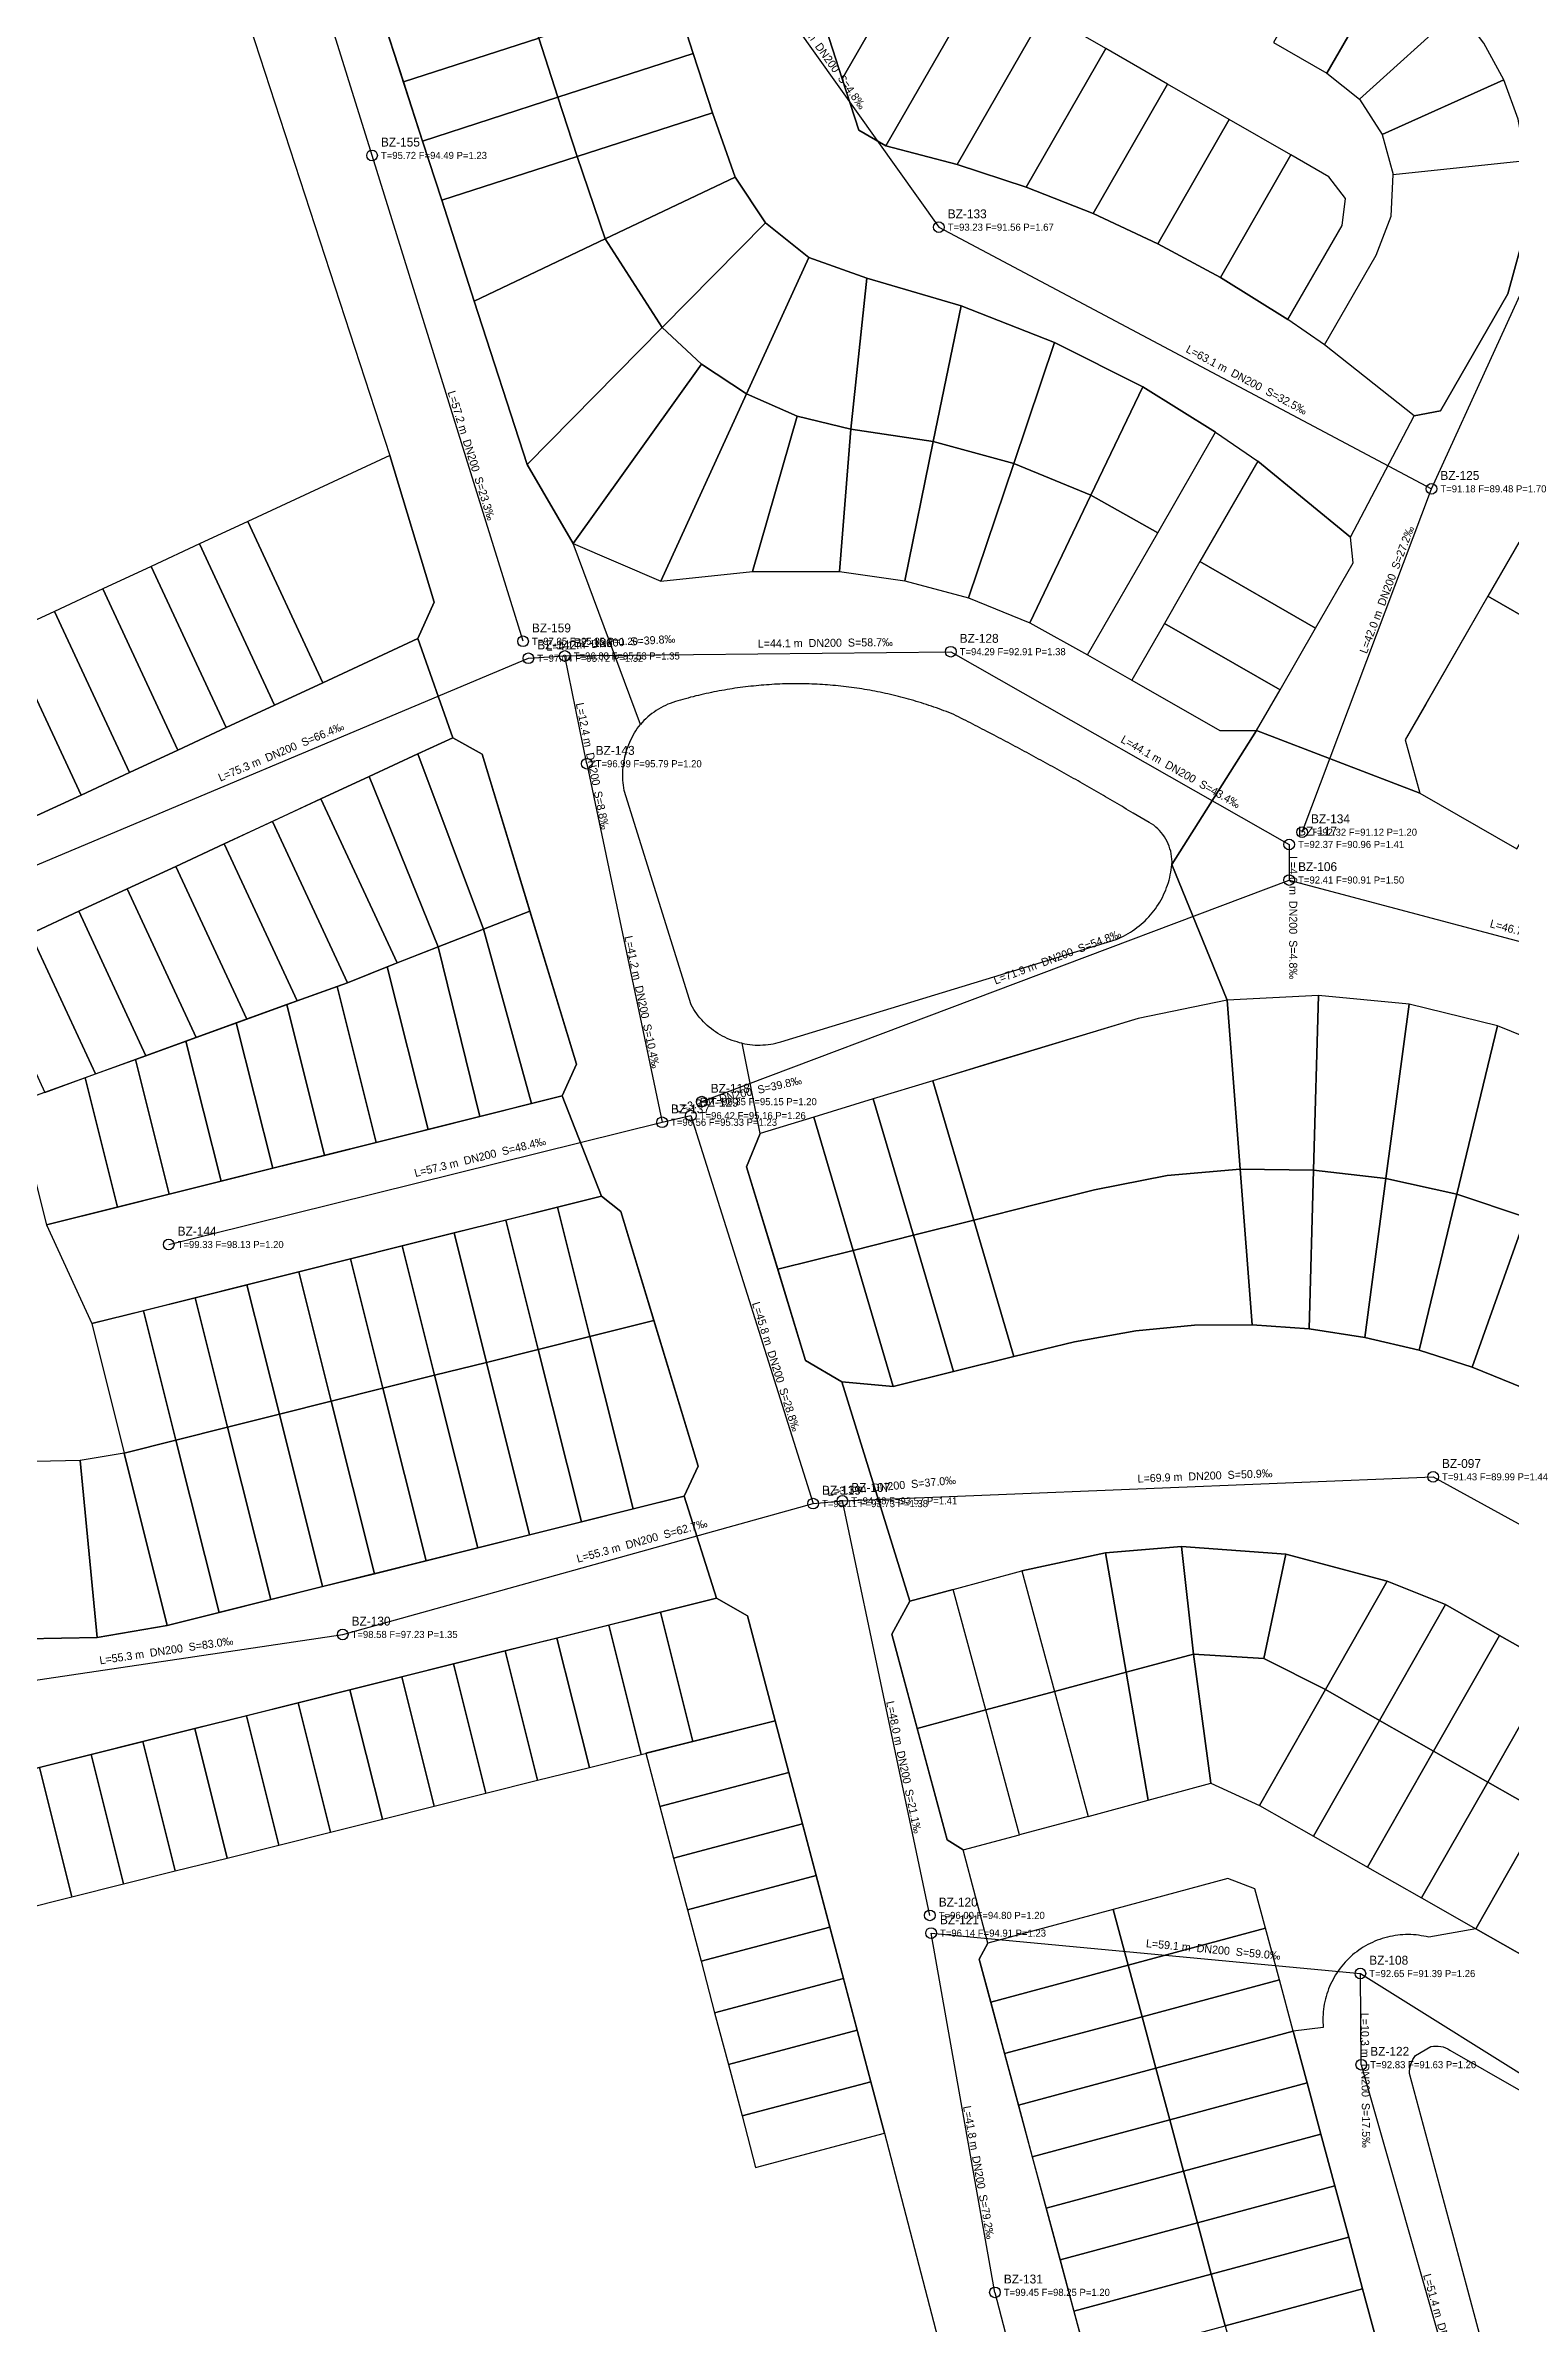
# Model space of a CAD drawing. Header units: metres. Extents: x 308147 to 309178, y 8622681 to 8623301.
# Drawn here: x 308355.6 to 308520.4, y 8622899.1 to 8623155.4 of the extents above; entities that cross this region are included whole.
import ezdxf

# ---------------------------------------------------------------- set-up
doc = ezdxf.new("R2010")
doc.units = ezdxf.units.M
for name, color, linetype in [('BUZONES', 2, 'Continuous'), ('CALLES', 8, 'Continuous'), ('DESAGUE_DN200', 3, 'Continuous'), ('LOTES', 9, 'Continuous'), ('TEXTO_BUZONES', 7, 'Continuous'), ('TEXTO_TRAMOS', 7, 'Continuous')]:
    doc.layers.add(name, color=color, linetype=linetype)

msp = doc.modelspace()

# ---------------------------------------------------------------- linework, layer by layer
at = {"layer": 'BUZONES'}
for centre in [(308392.36, 8623143), (308456.1, 8623134.93), (308511.5, 8623105.5), (308409.34, 8623088.35), (308409.94, 8623086.44), (308414.04, 8623086.7), (308457.44, 8623087.18), (308416.51, 8623074.58), (308496.95, 8623066.88), (308495.5, 8623065.5), (308495.5, 8623061.5), (308428.21, 8623035), (308429.45, 8623036.57), (308424.98, 8623034.25), (308369.5, 8623020.5), (308511.68, 8622994.37), (308445.25, 8622991.67), (308441.96, 8622991.36), (308389.06, 8622976.64), (308455.09, 8622945.04), (308455.23, 8622943.05), (308503.5, 8622938.5), (308503.61, 8622928.25), (308462.41, 8622902.64)]:
    msp.add_circle(centre, 0.6, dxfattribs=at)
at = {"layer": 'CALLES'}
for points in [[(308331.91, 8623300.72), (308394.35, 8623109.24), (308399.35, 8623092.75), (308397.52, 8623088.65), (308401.44, 8623077.51), (308404.76, 8623075.67), (308415.35, 8623040.78), (308413.75, 8623037.22), (308418.16, 8623025.95), (308420.35, 8623024.21), (308429.03, 8622995.57), (308427.48, 8622992.2), (308431.11, 8622980.74), (308434.58, 8622978.73), (308437.71, 8622966.93), (308439.24, 8622961.13), (308440.78, 8622955.33), (308448.47, 8622926.33), (308450, 8622920.53), (308456.47, 8622895.6)], [(308479.21, 8622871.09), (308460.64, 8622940.1), (308461.6, 8622941.92), (308458.85, 8622952.41), (308457.02, 8622953.54), (308450.8, 8622976.68), (308452.84, 8622980.39), (308445.21, 8623005.04), (308441.12, 8623007.45), (308434.48, 8623029.23), (308435.99, 8623033), (308433.98, 8623043.13), (308433.7, 8623043.2), (308433.41, 8623043.28), (308433.13, 8623043.37), (308432.85, 8623043.46), (308432.57, 8623043.57), (308432.3, 8623043.69), (308432.03, 8623043.82), (308431.76, 8623043.95), (308431.5, 8623044.1), (308431.25, 8623044.25), (308431, 8623044.41), (308430.76, 8623044.58), (308430.52, 8623044.76), (308430.29, 8623044.95), (308430.06, 8623045.14), (308429.85, 8623045.34), (308429.64, 8623045.55), (308429.43, 8623045.77), (308429.24, 8623045.99), (308429.05, 8623046.22), (308428.87, 8623046.46), (308428.7, 8623046.7), (308428.54, 8623046.95), (308428.38, 8623047.21), (308428.24, 8623047.47), (308420.71, 8623071.57), (308420.66, 8623071.86), (308420.63, 8623072.15), (308420.6, 8623072.44), (308420.58, 8623072.73), (308420.56, 8623073.02), (308420.56, 8623073.31), (308420.57, 8623073.61), (308420.58, 8623073.9), (308420.61, 8623074.19), (308420.64, 8623074.48), (308420.69, 8623074.77), (308420.74, 8623075.05), (308420.8, 8623075.34), (308420.87, 8623075.62), (308420.95, 8623075.9), (308421.03, 8623076.18), (308421.13, 8623076.46), (308421.23, 8623076.73), (308421.35, 8623077), (308421.47, 8623077.26), (308421.6, 8623077.52), (308421.73, 8623077.78), (308421.88, 8623078.04), (308422.03, 8623078.28), (308422.19, 8623078.53), (308422.36, 8623078.77), (308422.54, 8623079), (308414.97, 8623099.36), (308409.79, 8623108.25), (308403.86, 8623126.62), (308400.2, 8623137.96), (308398.04, 8623144.62), (308378.03, 8623206.57)], [(308426.34, 8623161.12), (308428.49, 8623154.46), (308430.65, 8623147.8), (308433.19, 8623140.56), (308436.59, 8623135.43), (308441.49, 8623131.52), (308448.01, 8623129.2), (308458.61, 8623126.1), (308469.11, 8623121.97), (308479.04, 8623116.98), (308487.22, 8623111.89), (308491.96, 8623108.62), (308502.41, 8623100.05), (308509.55, 8623113.72), (308509.55, 8623113.72), (308499.48, 8623121.7), (308495.36, 8623124.56), (308487.77, 8623129.27), (308480.72, 8623133.06), (308473.44, 8623136.45), (308465.93, 8623139.43), (308458.17, 8623141.99), (308450.14, 8623144.07), (308447.1, 8623145.83), (308445.24, 8623151.6), (308441.92, 8623161.88)], [(308521.23, 8623147.07), (308519.65, 8623151.5), (308517.4, 8623155.63)], [(308521.32, 8623099.48), (308517.83, 8623093.41), (308508.54, 8623077.26), (308510.19, 8623071.28), (308491.84, 8623078.3), (308491.84, 8623078.3), (308492.36, 8623079.21), (308494.48, 8623082.9), (308498.47, 8623089.83), (308502.69, 8623097.18), (308502.41, 8623100.05), (308509.55, 8623113.72), (308512.53, 8623114.29), (308520.08, 8623127.43), (308522.22, 8623135.24)], [(308353.95, 8623055.45), (308359.4, 8623057.98), (308364.84, 8623060.5), (308370.28, 8623063.03), (308375.72, 8623065.56), (308380.86, 8623067.95), (308386.61, 8623070.62), (308392.05, 8623073.15), (308397.52, 8623075.69), (308401.44, 8623077.51), (308401.44, 8623077.51), (308397.52, 8623088.65), (308386.84, 8623083.69), (308381.4, 8623081.17), (308375.96, 8623078.64), (308370.52, 8623076.11), (308365.08, 8623073.58), (308359.64, 8623071.05), (308354.19, 8623068.52)], [(308528.38, 8623041.27), (308518.94, 8623045.11), (308508.99, 8623047.55), (308498.78, 8623048.51), (308488.53, 8623047.97), (308482.31, 8623063.26), (308491.84, 8623078.3), (308510.19, 8623071.28), (308521.1, 8623065)], [(308521.88, 8623004.36), (308516.09, 8623006.72), (308510.12, 8623008.62), (308504, 8623010.06), (308497.74, 8623011.01), (308491.35, 8623011.47), (308484.85, 8623011.41), (308478.27, 8623010.8), (308471.35, 8623009.57), (308464.55, 8623007.89), (308457.76, 8623006.2), (308450.95, 8623004.54), (308450.95, 8623004.54), (308445.21, 8623005.04), (308452.84, 8622980.39), (308457.73, 8622981.7), (308465.45, 8622983.78), (308474.84, 8622985.83), (308483.38, 8622986.52), (308495.13, 8622985.68), (308506.53, 8622982.64), (308513.08, 8622980), (308519.16, 8622976.54), (308525.25, 8622973.07)], [(308331.67, 8622955.85), (308360.77, 8622963.13), (308372.42, 8622966.05), (308384.06, 8622968.96), (308407.34, 8622974.79), (308424.8, 8622979.16), (308431.11, 8622980.74), (308431.11, 8622980.74), (308427.48, 8622992.2), (308404.26, 8622986.39), (308380.98, 8622980.56), (308369.34, 8622977.65), (308361.44, 8622976.29), (308353.44, 8622976.14)], [(308522.56, 8622940.07), (308516.47, 8622943.54), (308511.21, 8622942.58), (308510.92, 8622942.65), (308510.64, 8622942.71), (308510.34, 8622942.76), (308510.05, 8622942.8), (308509.76, 8622942.84), (308509.47, 8622942.86), (308509.17, 8622942.88), (308508.88, 8622942.88), (308508.58, 8622942.88), (308508.28, 8622942.86), (308507.99, 8622942.84), (308507.7, 8622942.81), (308507.4, 8622942.77), (308507.11, 8622942.72), (308506.82, 8622942.66), (308506.54, 8622942.6), (308506.25, 8622942.52), (308505.97, 8622942.44), (308505.69, 8622942.34), (308505.41, 8622942.24), (308505.14, 8622942.13), (308504.87, 8622942.01), (308504.6, 8622941.89), (308504.34, 8622941.75), (308504.08, 8622941.61), (308503.83, 8622941.46), (308503.58, 8622941.3), (308503.33, 8622941.13), (308503.09, 8622940.96), (308502.86, 8622940.78), (308502.63, 8622940.59), (308502.41, 8622940.39), (308502.2, 8622940.19), (308501.99, 8622939.98), (308501.79, 8622939.77), (308501.59, 8622939.54), (308501.4, 8622939.32), (308501.22, 8622939.09), (308501.05, 8622938.85), (308500.88, 8622938.6), (308500.72, 8622938.35), (308500.57, 8622938.1), (308500.43, 8622937.84), (308500.29, 8622937.58), (308500.16, 8622937.31), (308500.04, 8622937.04), (308499.93, 8622936.77), (308499.83, 8622936.49), (308499.74, 8622936.21), (308499.65, 8622935.93), (308499.58, 8622935.65), (308499.51, 8622935.36), (308499.45, 8622935.07), (308499.4, 8622934.78), (308499.36, 8622934.49), (308499.33, 8622934.19), (308499.31, 8622933.9), (308499.3, 8622933.6), (308499.29, 8622933.31), (308499.3, 8622933.01), (308499.31, 8622932.72), (308499.33, 8622932.42), (308495.95, 8622932.01), (308497.51, 8622926.21), (308499.07, 8622920.42), (308500.63, 8622914.62), (308502.19, 8622908.83), (308503.75, 8622903.04), (308505.31, 8622897.24)], [(308517.46, 8622895.89), (308514, 8622908.77), (308513.48, 8622910.7), (308509.03, 8622927.25), (308509.03, 8622927.52), (308509.05, 8622927.79), (308509.1, 8622928.06), (308509.18, 8622928.32), (308509.28, 8622928.57), (308509.4, 8622928.82), (308509.54, 8622929.05), (308509.7, 8622929.27), (308511.43, 8622930.3), (308511.71, 8622930.34), (308511.99, 8622930.35), (308512.27, 8622930.34), (308512.54, 8622930.3), (308512.82, 8622930.24), (308513.08, 8622930.15), (308513.34, 8622930.04), (308513.58, 8622929.9), (308529.53, 8622920.73)]]:
    msp.add_lwpolyline(points, dxfattribs=at)
for points in [[(308491.84, 8623078.3), (308482.31, 8623063.26), (308482.32, 8623063.55), (308482.3, 8623063.85), (308482.28, 8623064.14), (308482.23, 8623064.44), (308482.17, 8623064.73), (308482.09, 8623065.01), (308482, 8623065.29), (308481.89, 8623065.57), (308481.76, 8623065.84), (308481.62, 8623066.1), (308481.47, 8623066.35), (308481.3, 8623066.6), (308481.11, 8623066.83), (308480.92, 8623067.05), (308480.71, 8623067.26), (308480.49, 8623067.46), (308480.26, 8623067.65), (308480.01, 8623067.82), (308479.76, 8623067.98), (308477.94, 8623069.03), (308477.69, 8623069.18), (308477.43, 8623069.33), (308477.17, 8623069.48), (308476.92, 8623069.64), (308476.66, 8623069.79), (308476.4, 8623069.94), (308476.15, 8623070.09), (308475.89, 8623070.25), (308475.63, 8623070.4), (308475.37, 8623070.55), (308475.12, 8623070.7), (308474.86, 8623070.85), (308474.6, 8623071), (308474.34, 8623071.15), (308474.08, 8623071.3), (308473.82, 8623071.45), (308473.57, 8623071.6), (308473.31, 8623071.75), (308473.05, 8623071.9), (308472.79, 8623072.05), (308472.53, 8623072.2), (308472.27, 8623072.34), (308472.01, 8623072.49), (308471.75, 8623072.64), (308471.49, 8623072.79), (308471.23, 8623072.93), (308470.97, 8623073.08), (308470.71, 8623073.23), (308470.45, 8623073.37), (308470.19, 8623073.52), (308469.93, 8623073.67), (308469.67, 8623073.81), (308469.41, 8623073.96), (308469.15, 8623074.1), (308468.88, 8623074.25), (308468.62, 8623074.39), (308468.36, 8623074.54), (308468.1, 8623074.68), (308467.84, 8623074.82), (308467.58, 8623074.97), (308467.31, 8623075.11), (308467.05, 8623075.26), (308466.79, 8623075.4), (308466.53, 8623075.54), (308466.26, 8623075.68), (308466, 8623075.83), (308465.74, 8623075.97), (308465.48, 8623076.11), (308465.21, 8623076.25), (308464.95, 8623076.39), (308464.69, 8623076.53), (308464.42, 8623076.67), (308464.16, 8623076.81), (308463.89, 8623076.95), (308463.63, 8623077.09), (308463.37, 8623077.23), (308463.1, 8623077.37), (308462.84, 8623077.51), (308462.57, 8623077.65), (308462.31, 8623077.79), (308462.04, 8623077.93), (308461.78, 8623078.07), (308461.51, 8623078.2), (308461.25, 8623078.34), (308460.98, 8623078.48), (308460.72, 8623078.62), (308460.45, 8623078.75), (308460.19, 8623078.89), (308459.92, 8623079.03), (308459.65, 8623079.16), (308459.39, 8623079.3), (308459.12, 8623079.43), (308458.86, 8623079.57), (308458.59, 8623079.7), (308458.32, 8623079.84), (308458.06, 8623079.97), (308457.79, 8623080.11), (308457.51, 8623080.22), (308457.23, 8623080.33), (308456.96, 8623080.44), (308456.68, 8623080.54), (308456.4, 8623080.65), (308456.12, 8623080.75), (308455.83, 8623080.85), (308455.55, 8623080.95), (308455.27, 8623081.05), (308454.99, 8623081.14), (308454.7, 8623081.24), (308454.42, 8623081.33), (308454.14, 8623081.42), (308453.85, 8623081.51), (308453.56, 8623081.59), (308453.28, 8623081.68), (308452.99, 8623081.76), (308452.7, 8623081.84), (308452.41, 8623081.92), (308452.13, 8623082), (308451.84, 8623082.08), (308451.55, 8623082.15), (308451.26, 8623082.22), (308450.97, 8623082.29), (308450.68, 8623082.36), (308450.38, 8623082.43), (308450.09, 8623082.49), (308449.8, 8623082.55), (308449.51, 8623082.62), (308449.22, 8623082.67), (308448.92, 8623082.73), (308448.63, 8623082.79), (308448.34, 8623082.84), (308448.04, 8623082.89), (308447.75, 8623082.94), (308447.45, 8623082.99), (308447.16, 8623083.04), (308446.86, 8623083.08), (308446.56, 8623083.12), (308446.27, 8623083.16), (308445.97, 8623083.2), (308445.68, 8623083.24), (308445.38, 8623083.27), (308445.08, 8623083.3), (308444.78, 8623083.34), (308444.49, 8623083.36), (308444.19, 8623083.39), (308443.89, 8623083.42), (308443.59, 8623083.44), (308443.3, 8623083.46), (308443, 8623083.48), (308442.7, 8623083.5), (308442.4, 8623083.51), (308442.1, 8623083.53), (308441.8, 8623083.54), (308441.51, 8623083.55), (308441.21, 8623083.56), (308440.91, 8623083.56), (308440.61, 8623083.57), (308440.31, 8623083.57), (308440.01, 8623083.57), (308439.71, 8623083.57), (308439.41, 8623083.57), (308439.12, 8623083.56), (308438.82, 8623083.56), (308438.52, 8623083.55), (308438.22, 8623083.54), (308437.92, 8623083.52), (308437.62, 8623083.51), (308437.33, 8623083.49), (308437.03, 8623083.47), (308436.73, 8623083.45), (308436.43, 8623083.43), (308436.13, 8623083.41), (308435.84, 8623083.38), (308435.54, 8623083.35), (308435.24, 8623083.32), (308434.94, 8623083.29), (308434.65, 8623083.26), (308434.35, 8623083.22), (308434.05, 8623083.19), (308433.76, 8623083.15), (308433.46, 8623083.11), (308433.17, 8623083.06), (308432.87, 8623083.02), (308432.58, 8623082.97), (308432.28, 8623082.92), (308431.99, 8623082.87), (308431.69, 8623082.82), (308431.4, 8623082.77), (308431.1, 8623082.71), (308430.81, 8623082.65), (308430.52, 8623082.59), (308430.23, 8623082.53), (308429.93, 8623082.47), (308429.64, 8623082.4), (308429.35, 8623082.34), (308429.06, 8623082.27), (308428.77, 8623082.2), (308428.48, 8623082.12), (308428.19, 8623082.05), (308427.9, 8623081.97), (308427.61, 8623081.89), (308427.33, 8623081.81), (308427.04, 8623081.73), (308426.75, 8623081.65), (308426.47, 8623081.56), (308426.18, 8623081.47), (308425.9, 8623081.37), (308425.63, 8623081.26), (308425.36, 8623081.14), (308425.09, 8623081.01), (308424.83, 8623080.87), (308424.57, 8623080.72), (308424.32, 8623080.56), (308424.07, 8623080.39), (308423.83, 8623080.22), (308423.6, 8623080.03), (308423.37, 8623079.84), (308423.15, 8623079.64), (308422.94, 8623079.43), (308422.74, 8623079.22), (308422.54, 8623079), (308414.97, 8623099.36), (308424.84, 8623095.13), (308435.14, 8623096.19), (308444.92, 8623096.2), (308452.27, 8623095.15), (308459.44, 8623093.22), (308466.32, 8623090.43), (308472.81, 8623086.82), (308477.81, 8623083.99), (308487.7, 8623078.31), (308491.84, 8623078.3)], [(308488.53, 8623047.97), (308478.51, 8623045.94), (308455.41, 8623038.92), (308448.72, 8623036.88), (308442.03, 8623034.84), (308435.99, 8623033), (308433.98, 8623043.13), (308434.27, 8623043.07), (308434.56, 8623043.03), (308434.85, 8623042.99), (308435.14, 8623042.96), (308435.44, 8623042.94), (308435.73, 8623042.93), (308436.02, 8623042.94), (308436.31, 8623042.95), (308436.61, 8623042.97), (308436.9, 8623043), (308437.19, 8623043.04), (308437.48, 8623043.09), (308437.76, 8623043.16), (308438.05, 8623043.23), (308438.33, 8623043.31), (308476.05, 8623054.82), (308476.32, 8623054.93), (308476.6, 8623055.06), (308476.86, 8623055.19), (308477.13, 8623055.33), (308477.39, 8623055.47), (308477.64, 8623055.63), (308477.89, 8623055.79), (308478.14, 8623055.96), (308478.38, 8623056.14), (308478.61, 8623056.33), (308478.84, 8623056.52), (308479.07, 8623056.71), (308479.29, 8623056.92), (308479.5, 8623057.13), (308479.7, 8623057.35), (308479.9, 8623057.57), (308480.09, 8623057.8), (308480.28, 8623058.03), (308480.46, 8623058.27), (308480.63, 8623058.52), (308480.79, 8623058.77), (308480.95, 8623059.02), (308481.09, 8623059.28), (308481.24, 8623059.55), (308481.37, 8623059.82), (308481.49, 8623060.09), (308481.61, 8623060.36), (308481.72, 8623060.64), (308481.82, 8623060.92), (308481.91, 8623061.21), (308481.99, 8623061.49), (308482.07, 8623061.78), (308482.13, 8623062.07), (308482.19, 8623062.37), (308482.24, 8623062.66), (308482.28, 8623062.96), (308482.31, 8623063.26), (308488.53, 8623047.97)], [(308413.75, 8623037.22), (308392.84, 8623031.99), (308381.2, 8623029.07), (308369.56, 8623026.16), (308355.74, 8623022.71), (308360.84, 8623011.6), (308360.84, 8623011.6), (308372.48, 8623014.51), (308384.12, 8623017.43), (308395.76, 8623020.34), (308401.58, 8623021.8), (308413.22, 8623024.71), (308418.16, 8623025.95), (308413.75, 8623037.22)]]:
    msp.add_lwpolyline(points, close=True, dxfattribs=at)
at = {"layer": 'DESAGUE_DN200'}
for p, q in [((308392.36, 8623143), (308375.38, 8623197.65)), ((308421.5, 8623183.5), (308456.1, 8623134.93)), ((308511.5, 8623105.5), (308532.5, 8623151.5)), ((308409.34, 8623088.35), (308392.36, 8623143)), ((308456.1, 8623134.93), (308511.5, 8623105.5)), ((308496.95, 8623066.88), (308511.5, 8623105.5)), ((308414.04, 8623086.7), (308457.44, 8623087.18)), ((308457.44, 8623087.18), (308495.5, 8623065.5)), ((308340.66, 8623057.29), (308409.94, 8623086.44)), ((308409.94, 8623086.44), (308414.04, 8623086.7)), ((308416.51, 8623074.58), (308414.04, 8623086.7)), ((308416.51, 8623074.58), (308424.98, 8623034.25)), ((308495.5, 8623065.5), (308495.5, 8623061.5)), ((308429.45, 8623036.57), (308495.5, 8623061.5)), ((308495.5, 8623061.5), (308540.5, 8623049.5)), ((308369.5, 8623020.5), (308424.98, 8623034.25)), ((308424.98, 8623034.25), (308428.21, 8623035)), ((308428.21, 8623035), (308441.96, 8622991.36)), ((308445.25, 8622991.67), (308511.68, 8622994.37)), ((308511.68, 8622994.37), (308572.88, 8622960.81)), ((308389.06, 8622976.64), (308441.96, 8622991.36)), ((308441.96, 8622991.36), (308445.25, 8622991.67)), ((308455.09, 8622945.04), (308445.25, 8622991.67)), ((308334.5, 8622968.5), (308389.06, 8622976.64)), ((308455.23, 8622943.05), (308503.5, 8622938.5)), ((308462.41, 8622902.64), (308455.23, 8622943.05)), ((308503.5, 8622938.5), (308567.5, 8622898.5)), ((308503.61, 8622928.25), (308503.5, 8622938.5)), ((308503.61, 8622928.25), (308517.5, 8622879.5)), ((308462.41, 8622902.64), (308473.5, 8622859.5))]:
    msp.add_line(p, q, dxfattribs=at)
at = {"layer": 'LOTES'}
for points in [[(308454.08, 8623166.97), (308447.14, 8623170.96), (308441.92, 8623161.88), (308445.24, 8623151.6)], [(308461.01, 8623162.98), (308454.08, 8623166.97), (308445.24, 8623151.6), (308447.1, 8623145.83), (308450.14, 8623144.07)], [(308507.22, 8623165.26), (308501.21, 8623168.71), (308493.74, 8623155.7), (308499.74, 8623152.25)], [(308514.52, 8623159.36), (308511.1, 8623162.6), (308507.22, 8623165.26), (308499.74, 8623152.25), (308503.4, 8623149.31)], [(308408.96, 8623162.86), (308393.74, 8623157.94), (308395.89, 8623151.28), (308411.12, 8623156.2)], [(308428.49, 8623154.46), (308426.34, 8623161.12), (308411.12, 8623156.2), (308413.27, 8623149.54)], [(308467.95, 8623159), (308461.01, 8623162.98), (308450.14, 8623144.07), (308458.17, 8623141.99)], [(308474.88, 8623155.01), (308467.95, 8623159), (308458.17, 8623141.99), (308465.93, 8623139.43)], [(308514.52, 8623159.36), (308503.4, 8623149.31), (308505.96, 8623145.37), (308519.65, 8623151.5), (308517.4, 8623155.63)], [(308411.12, 8623156.2), (308395.89, 8623151.28), (308398.04, 8623144.62), (308413.27, 8623149.54)], [(308430.65, 8623147.8), (308428.49, 8623154.46), (308413.27, 8623149.54), (308415.42, 8623142.88)], [(308481.82, 8623151.02), (308474.88, 8623155.01), (308465.93, 8623139.43), (308473.44, 8623136.45)], [(308488.76, 8623147.04), (308481.82, 8623151.02), (308473.44, 8623136.45), (308480.72, 8623133.06)], [(308519.65, 8623151.5), (308505.96, 8623145.37), (308507.18, 8623140.84), (308522.1, 8623142.44), (308521.23, 8623147.07)], [(308413.27, 8623149.54), (308398.04, 8623144.62), (308400.2, 8623137.96), (308415.42, 8623142.88)], [(308433.19, 8623140.56), (308430.65, 8623147.8), (308415.42, 8623142.88), (308418.57, 8623133.61)], [(308495.69, 8623143.05), (308488.76, 8623147.04), (308480.72, 8623133.06), (308487.77, 8623129.27)], [(308415.42, 8623142.88), (308400.2, 8623137.96), (308403.86, 8623126.62), (308418.57, 8623133.61)], [(308501.44, 8623135.13), (308501.83, 8623138.17), (308499.96, 8623140.6), (308495.69, 8623143.05), (308487.77, 8623129.27), (308495.36, 8623124.56)], [(308512.53, 8623114.29), (308509.55, 8623113.72), (308499.48, 8623121.7), (308505.27, 8623131.77), (308506.95, 8623136.16), (308507.18, 8623140.84), (308522.1, 8623142.44), (308522.22, 8623135.24), (308520.08, 8623127.43), (308512.53, 8623114.29)], [(308436.59, 8623135.43), (308433.19, 8623140.56), (308418.57, 8623133.61), (308424.97, 8623123.64)], [(308418.57, 8623133.61), (308403.86, 8623126.62), (308409.79, 8623108.25), (308424.97, 8623123.64)], [(308441.49, 8623131.52), (308436.59, 8623135.43), (308424.97, 8623123.64), (308429.4, 8623119.51), (308434.47, 8623116.17)], [(308448.01, 8623129.2), (308441.49, 8623131.52), (308434.47, 8623116.17), (308440.16, 8623113.69), (308446.2, 8623112.22)], [(308458.61, 8623126.1), (308448.01, 8623129.2), (308446.2, 8623112.22), (308455.48, 8623110.83)], [(308469.11, 8623121.97), (308458.61, 8623126.1), (308455.48, 8623110.83), (308464.52, 8623108.34)], [(308429.4, 8623119.51), (308424.97, 8623123.64), (308409.79, 8623108.25), (308414.97, 8623099.36)], [(308479.04, 8623116.98), (308469.11, 8623121.97), (308464.52, 8623108.34), (308473.19, 8623104.77)], [(308434.47, 8623116.17), (308429.4, 8623119.51), (308414.97, 8623099.36), (308424.84, 8623095.13)], [(308440.16, 8623113.69), (308434.47, 8623116.17), (308424.84, 8623095.13), (308435.14, 8623096.19)], [(308487.22, 8623111.89), (308479.04, 8623116.98), (308473.19, 8623104.77), (308480.71, 8623100.56)], [(308446.2, 8623112.22), (308440.16, 8623113.69), (308435.14, 8623096.19), (308444.92, 8623096.2)], [(308455.48, 8623110.83), (308446.2, 8623112.22), (308444.92, 8623096.2), (308452.27, 8623095.15)], [(308464.52, 8623108.34), (308455.48, 8623110.83), (308452.27, 8623095.15), (308459.44, 8623093.22)], [(308399.35, 8623092.75), (308394.35, 8623109.24), (308378.41, 8623101.83), (308386.84, 8623083.69), (308397.52, 8623088.65)], [(308473.19, 8623104.77), (308464.52, 8623108.34), (308459.44, 8623093.22), (308466.32, 8623090.43)], [(308491.96, 8623108.62), (308485.46, 8623097.31), (308498.47, 8623089.83), (308502.69, 8623097.18), (308502.41, 8623100.05)], [(308480.71, 8623100.56), (308473.19, 8623104.77), (308466.32, 8623090.43), (308472.81, 8623086.82)], [(308378.41, 8623101.83), (308372.97, 8623099.3), (308381.4, 8623081.17), (308386.84, 8623083.69)], [(308372.97, 8623099.3), (308367.53, 8623096.77), (308375.96, 8623078.64), (308381.4, 8623081.17)], [(308485.46, 8623097.31), (308481.48, 8623090.37), (308494.48, 8623082.9), (308498.47, 8623089.83)], [(308536.05, 8623091.01), (308521.32, 8623099.48), (308517.83, 8623093.41), (308532.57, 8623084.94)], [(308367.53, 8623096.77), (308362.09, 8623094.25), (308370.52, 8623076.11), (308375.96, 8623078.64)], [(308362.09, 8623094.25), (308356.65, 8623091.72), (308365.08, 8623073.58), (308370.52, 8623076.11)], [(308532.57, 8623084.94), (308517.83, 8623093.41), (308510.85, 8623081.28), (308508.54, 8623077.26), (308510.19, 8623071.28), (308521.1, 8623065)], [(308356.65, 8623091.72), (308351.21, 8623089.19), (308359.64, 8623071.05), (308365.08, 8623073.58)], [(308481.48, 8623090.37), (308477.81, 8623083.99), (308487.7, 8623078.31), (308491.84, 8623078.3), (308494.48, 8623082.9)], [(308351.21, 8623089.19), (308345.77, 8623086.66), (308354.19, 8623068.52), (308359.64, 8623071.05)], [(308404.76, 8623075.67), (308401.44, 8623077.51), (308397.52, 8623075.69), (308404.9, 8623055.97), (308410.12, 8623058.01)], [(308397.52, 8623075.69), (308392.05, 8623073.15), (308399.79, 8623053.97), (308404.9, 8623055.97)], [(308392.05, 8623073.15), (308386.61, 8623070.62), (308395.18, 8623052.17), (308399.79, 8623053.97)], [(308386.61, 8623070.62), (308381.17, 8623068.09), (308389.59, 8623049.95), (308395.18, 8623052.17)], [(308381.17, 8623068.09), (308375.72, 8623065.56), (308383.93, 8623047.9), (308389.59, 8623049.95)], [(308375.72, 8623065.56), (308370.28, 8623063.03), (308378.27, 8623045.85), (308383.93, 8623047.9)], [(308370.28, 8623063.03), (308364.84, 8623060.5), (308372.6, 8623043.8), (308378.27, 8623045.85)], [(308364.84, 8623060.5), (308359.4, 8623057.98), (308366.94, 8623041.74), (308372.6, 8623043.8)], [(308359.4, 8623057.98), (308353.95, 8623055.45), (308361.28, 8623039.69), (308366.94, 8623041.74)], [(308410.12, 8623058.01), (308404.9, 8623055.97), (308410.31, 8623036.36), (308413.75, 8623037.22), (308415.35, 8623040.78)], [(308353.95, 8623055.45), (308348.51, 8623052.92), (308355.55, 8623037.61), (308361.28, 8623039.69)], [(308399.79, 8623053.97), (308394.07, 8623051.74), (308398.67, 8623033.44), (308404.49, 8623034.9)], [(308404.9, 8623055.97), (308399.79, 8623053.97), (308404.49, 8623034.9), (308410.31, 8623036.36)], [(308394.07, 8623051.74), (308389.59, 8623049.95), (308388.44, 8623049.54), (308392.84, 8623031.99), (308398.67, 8623033.44)], [(308388.44, 8623049.54), (308382.77, 8623047.48), (308387.02, 8623030.53), (308392.84, 8623031.99)], [(308498.78, 8623048.51), (308488.53, 8623047.97), (308490, 8623028.99), (308498.23, 8623028.88)], [(308508.99, 8623047.55), (308498.78, 8623048.51), (308498.23, 8623028.88), (308506.38, 8623027.92)], [(308382.77, 8623047.48), (308377.1, 8623045.42), (308381.2, 8623029.07), (308387.02, 8623030.53)], [(308462.1, 8623040.96), (308455.41, 8623038.92), (308460.03, 8623023.25), (308466.82, 8623024.95), (308473.6, 8623026.65), (308481.76, 8623028.25), (308490, 8623028.99), (308488.53, 8623047.97), (308478.51, 8623045.94), (308468.79, 8623043)], [(308518.94, 8623045.11), (308508.99, 8623047.55), (308506.38, 8623027.92), (308514.36, 8623026.15)], [(308371.43, 8623043.37), (308365.76, 8623041.31), (308369.56, 8623026.16), (308375.38, 8623027.62)], [(308377.1, 8623045.42), (308371.43, 8623043.37), (308375.38, 8623027.62), (308381.2, 8623029.07)], [(308528.38, 8623041.27), (308518.94, 8623045.11), (308514.36, 8623026.15), (308522.09, 8623023.58)], [(308365.76, 8623041.31), (308360.09, 8623039.26), (308363.74, 8623024.7), (308369.56, 8623026.16)], [(308360.09, 8623039.26), (308352.32, 8623036.44), (308355.74, 8623022.71), (308363.74, 8623024.7)], [(308455.41, 8623038.92), (308448.72, 8623036.88), (308453.24, 8623021.55), (308460.03, 8623023.25)], [(308448.72, 8623036.88), (308442.03, 8623034.84), (308446.45, 8623019.84), (308453.24, 8623021.55)], [(308442.03, 8623034.84), (308435.99, 8623033), (308434.48, 8623029.23), (308437.99, 8623017.72), (308446.45, 8623019.84)], [(308466.82, 8623024.95), (308460.03, 8623023.25), (308464.55, 8623007.89), (308471.35, 8623009.57), (308478.27, 8623010.8), (308484.85, 8623011.41), (308491.35, 8623011.47), (308490, 8623028.99), (308481.76, 8623028.25), (308473.6, 8623026.65)], [(308498.23, 8623028.88), (308490, 8623028.99), (308491.35, 8623011.47), (308497.74, 8623011.01)], [(308506.38, 8623027.92), (308498.23, 8623028.88), (308497.74, 8623011.01), (308504, 8623010.06)], [(308514.36, 8623026.15), (308506.38, 8623027.92), (308504, 8623010.06), (308510.12, 8623008.62)], [(308420.35, 8623024.21), (308418.16, 8623025.95), (308413.22, 8623024.71), (308416.86, 8623010.16), (308424.06, 8623011.96)], [(308522.09, 8623023.58), (308514.36, 8623026.15), (308510.12, 8623008.62), (308516.09, 8623006.72)], [(308407.4, 8623023.25), (308401.58, 8623021.8), (308405.22, 8623007.24), (308411.04, 8623008.7)], [(308413.22, 8623024.71), (308407.4, 8623023.25), (308411.04, 8623008.7), (308416.86, 8623010.16)], [(308460.03, 8623023.25), (308453.24, 8623021.55), (308457.76, 8623006.2), (308464.55, 8623007.89)], [(308529.49, 8623020.25), (308522.09, 8623023.58), (308516.09, 8623006.72), (308521.88, 8623004.36)], [(308395.76, 8623020.34), (308389.94, 8623018.88), (308393.58, 8623004.33), (308399.4, 8623005.79)], [(308401.58, 8623021.8), (308395.76, 8623020.34), (308399.4, 8623005.79), (308405.22, 8623007.24)], [(308453.24, 8623021.55), (308446.45, 8623019.84), (308450.95, 8623004.54), (308457.76, 8623006.2)], [(308389.94, 8623018.88), (308384.12, 8623017.43), (308387.76, 8623002.87), (308393.58, 8623004.33)], [(308446.45, 8623019.84), (308437.99, 8623017.72), (308441.12, 8623007.45), (308445.21, 8623005.04), (308450.95, 8623004.54)], [(308378.3, 8623015.97), (308372.48, 8623014.51), (308376.12, 8622999.96), (308381.94, 8623001.42)], [(308384.12, 8623017.43), (308378.3, 8623015.97), (308381.94, 8623001.42), (308387.76, 8623002.87)], [(308366.66, 8623013.05), (308360.84, 8623011.6), (308364.48, 8622997.05), (308370.3, 8622998.5)], [(308372.48, 8623014.51), (308366.66, 8623013.05), (308370.3, 8622998.5), (308376.12, 8622999.96)], [(308416.86, 8623010.16), (308411.04, 8623008.7), (308415.9, 8622989.3), (308421.72, 8622990.76)], [(308424.06, 8623011.96), (308416.86, 8623010.16), (308421.72, 8622990.76), (308427.48, 8622992.2), (308429.03, 8622995.57)], [(308411.04, 8623008.7), (308405.22, 8623007.24), (308410.08, 8622987.84), (308415.9, 8622989.3)], [(308399.4, 8623005.79), (308393.58, 8623004.33), (308398.44, 8622984.93), (308404.26, 8622986.39)], [(308405.22, 8623007.24), (308399.4, 8623005.79), (308404.26, 8622986.39), (308410.08, 8622987.84)], [(308387.76, 8623002.87), (308381.94, 8623001.42), (308386.8, 8622982.02), (308392.62, 8622983.47)], [(308393.58, 8623004.33), (308387.76, 8623002.87), (308392.62, 8622983.47), (308398.44, 8622984.93)], [(308376.12, 8622999.96), (308370.3, 8622998.5), (308375.16, 8622979.1), (308380.98, 8622980.56)], [(308381.94, 8623001.42), (308376.12, 8622999.96), (308380.98, 8622980.56), (308386.8, 8622982.02)], [(308370.3, 8622998.5), (308364.48, 8622997.05), (308369.34, 8622977.65), (308375.16, 8622979.1)], [(308359.55, 8622996.19), (308354.56, 8622996.1), (308353.44, 8622976.14), (308361.44, 8622976.29)], [(308364.48, 8622997.05), (308359.55, 8622996.19), (308361.44, 8622976.29), (308369.34, 8622977.65)], [(308474.84, 8622985.83), (308465.45, 8622983.78), (308469.1, 8622970.23), (308477.16, 8622972.4)], [(308483.38, 8622986.52), (308474.84, 8622985.83), (308477.16, 8622972.4), (308484.75, 8622974.44)], [(308495.13, 8622985.68), (308483.38, 8622986.52), (308484.75, 8622974.44), (308492.64, 8622973.95)], [(308506.53, 8622982.64), (308495.13, 8622985.68), (308492.64, 8622973.95), (308499.57, 8622970.44)], [(308457.73, 8622981.7), (308465.45, 8622983.78), (308469.1, 8622970.23), (308461.37, 8622968.15)], [(308513.08, 8622980), (308506.53, 8622982.64), (308499.57, 8622970.44), (308505.66, 8622966.97)], [(308434.58, 8622978.73), (308431.11, 8622980.74), (308424.8, 8622979.16), (308428.44, 8622964.61), (308437.71, 8622966.93)], [(308457.73, 8622981.7), (308452.84, 8622980.39), (308450.8, 8622976.68), (308453.65, 8622966.08), (308461.37, 8622968.15)], [(308519.16, 8622976.54), (308513.08, 8622980), (308505.66, 8622966.97), (308511.74, 8622963.5)], [(308418.98, 8622977.7), (308413.16, 8622976.24), (308416.8, 8622961.69), (308422.62, 8622963.15)], [(308424.8, 8622979.16), (308418.98, 8622977.7), (308422.62, 8622963.15), (308428.44, 8622964.61)], [(308407.34, 8622974.79), (308401.52, 8622973.33), (308405.16, 8622958.78), (308410.98, 8622960.24)], [(308413.16, 8622976.24), (308407.34, 8622974.79), (308410.98, 8622960.24), (308416.8, 8622961.69)], [(308484.75, 8622974.44), (308477.16, 8622972.4), (308479.64, 8622958), (308486.69, 8622959.9)], [(308499.57, 8622970.44), (308492.64, 8622973.95), (308484.75, 8622974.44), (308486.69, 8622959.9), (308492.15, 8622957.4)], [(308525.25, 8622973.07), (308519.16, 8622976.54), (308511.74, 8622963.5), (308517.82, 8622960.04)], [(308395.7, 8622971.87), (308389.88, 8622970.42), (308393.52, 8622955.87), (308399.34, 8622957.32)], [(308401.52, 8622973.33), (308395.7, 8622971.87), (308399.34, 8622957.32), (308405.16, 8622958.78)], [(308477.16, 8622972.4), (308469.1, 8622970.23), (308472.88, 8622956.18), (308479.64, 8622958)], [(308531.33, 8622969.6), (308525.25, 8622973.07), (308517.82, 8622960.04), (308523.9, 8622956.57)], [(308384.06, 8622968.96), (308378.24, 8622967.5), (308381.88, 8622952.95), (308387.7, 8622954.41)], [(308389.88, 8622970.42), (308384.06, 8622968.96), (308387.7, 8622954.41), (308393.52, 8622955.87)], [(308465.16, 8622954.1), (308461.37, 8622968.15), (308469.1, 8622970.23), (308472.88, 8622956.18)], [(308505.66, 8622966.97), (308499.57, 8622970.44), (308492.15, 8622957.4), (308498.23, 8622953.94)], [(308378.24, 8622967.5), (308372.42, 8622966.05), (308376.06, 8622951.49), (308381.88, 8622952.95)], [(308437.71, 8622966.93), (308423.15, 8622963.28), (308424.74, 8622957.28), (308439.24, 8622961.13)], [(308461.37, 8622968.15), (308453.65, 8622966.08), (308457.02, 8622953.54), (308458.85, 8622952.41), (308465.16, 8622954.1)], [(308511.74, 8622963.5), (308505.66, 8622966.97), (308498.23, 8622953.94), (308504.31, 8622950.47)], [(308366.59, 8622964.59), (308360.77, 8622963.13), (308364.42, 8622948.58), (308370.24, 8622950.04)], [(308372.42, 8622966.05), (308366.59, 8622964.59), (308370.24, 8622950.04), (308376.06, 8622951.49)], [(308354.95, 8622961.68), (308349.13, 8622960.22), (308352.78, 8622945.67), (308358.6, 8622947.12)], [(308360.77, 8622963.13), (308354.95, 8622961.68), (308358.6, 8622947.12), (308364.42, 8622948.58)], [(308517.82, 8622960.04), (308511.74, 8622963.5), (308504.31, 8622950.47), (308510.39, 8622947.01)], [(308439.24, 8622961.13), (308424.74, 8622957.28), (308426.28, 8622951.48), (308440.78, 8622955.33)], [(308523.9, 8622956.57), (308517.82, 8622960.04), (308510.39, 8622947.01), (308516.47, 8622943.54)], [(308529.98, 8622953.11), (308523.9, 8622956.57), (308516.47, 8622943.54), (308522.56, 8622940.07)], [(308440.78, 8622955.33), (308426.28, 8622951.48), (308427.82, 8622945.68), (308442.32, 8622949.53)], [(308442.32, 8622949.53), (308427.82, 8622945.68), (308429.36, 8622939.88), (308443.85, 8622943.73)], [(308475.7, 8622945.71), (308477.39, 8622939.44), (308492.84, 8622943.59), (308491.64, 8622948.03), (308488.59, 8622949.18)], [(308443.85, 8622943.73), (308429.36, 8622939.88), (308430.89, 8622934.08), (308445.39, 8622937.93)], [(308460.64, 8622940.1), (308461.94, 8622935.28), (308477.39, 8622939.44), (308475.7, 8622945.71), (308461.6, 8622941.92)], [(308477.39, 8622939.44), (308478.95, 8622933.64), (308494.4, 8622937.8), (308492.84, 8622943.59)], [(308461.94, 8622935.28), (308463.49, 8622929.49), (308478.95, 8622933.64), (308477.39, 8622939.44)], [(308445.39, 8622937.93), (308430.89, 8622934.08), (308432.43, 8622928.28), (308446.93, 8622932.13)], [(308478.95, 8622933.64), (308480.5, 8622927.85), (308495.95, 8622932.01), (308494.4, 8622937.8)], [(308463.49, 8622929.49), (308465.05, 8622923.69), (308480.5, 8622927.85), (308478.95, 8622933.64)], [(308446.93, 8622932.13), (308432.43, 8622928.28), (308433.97, 8622922.48), (308448.47, 8622926.33)], [(308480.5, 8622927.85), (308482.06, 8622922.05), (308497.51, 8622926.21), (308495.95, 8622932.01)], [(308448.47, 8622926.33), (308433.97, 8622922.48), (308435.5, 8622916.68), (308450, 8622920.53)], [(308465.05, 8622923.69), (308466.61, 8622917.9), (308482.06, 8622922.05), (308480.5, 8622927.85)], [(308482.06, 8622922.05), (308483.62, 8622916.26), (308499.07, 8622920.42), (308497.51, 8622926.21)], [(308466.61, 8622917.9), (308468.17, 8622912.1), (308483.62, 8622916.26), (308482.06, 8622922.05)], [(308483.62, 8622916.26), (308485.18, 8622910.47), (308500.63, 8622914.62), (308499.07, 8622920.42)], [(308468.17, 8622912.1), (308469.73, 8622906.31), (308485.18, 8622910.47), (308483.62, 8622916.26)], [(308485.18, 8622910.47), (308486.74, 8622904.67), (308502.19, 8622908.83), (308500.63, 8622914.62)], [(308469.73, 8622906.31), (308471.29, 8622900.52), (308486.74, 8622904.67), (308485.18, 8622910.47)], [(308486.74, 8622904.67), (308488.3, 8622898.88), (308503.75, 8622903.04), (308502.19, 8622908.83)], [(308471.29, 8622900.52), (308472.85, 8622894.72), (308488.3, 8622898.88), (308486.74, 8622904.67)], [(308488.3, 8622898.88), (308489.86, 8622893.09), (308505.31, 8622897.24), (308503.75, 8622903.04)]]:
    msp.add_lwpolyline(points, close=True, dxfattribs=at)

# ---------------------------------------------------------------- texts
at = {"layer": 'TEXTO_BUZONES'}
for s, height, p in [('T=95.72 F=94.49 P=1.23', 0.8, (308393.36, 8623142.6)), ('BZ-155', 1, (308393.36, 8623144)), ('BZ-133', 1, (308457.1, 8623135.93)), ('T=93.23 F=91.56 P=1.67', 0.8, (308457.1, 8623134.53)), ('BZ-125', 1, (308512.5, 8623106.5)), ('T=91.18 F=89.48 P=1.70', 0.8, (308512.5, 8623105.1)), ('BZ-159', 1, (308410.34, 8623089.35)), ('T=97.05 F=95.85 P=1.20', 0.8, (308410.34, 8623087.95)), ('T=97.04 F=95.72 P=1.32', 0.8, (308410.94, 8623086.04)), ('BZ-142', 1, (308410.94, 8623087.44)), ('T=96.88 F=95.53 P=1.35', 0.8, (308415.04, 8623086.3)), ('BZ-136', 1, (308415.04, 8623087.7)), ('T=94.29 F=92.91 P=1.38', 0.8, (308458.44, 8623086.78)), ('BZ-128', 1, (308458.44, 8623088.18)), ('BZ-143', 1, (308417.51, 8623075.58)), ('T=96.99 F=95.79 P=1.20', 0.8, (308417.51, 8623074.18)), ('BZ-134', 1, (308497.95, 8623067.88)), ('BZ-117', 1, (308496.5, 8623066.5)), ('T=92.32 F=91.12 P=1.20', 0.8, (308497.95, 8623066.48)), ('T=92.37 F=90.96 P=1.41', 0.8, (308496.5, 8623065.1)), ('T=92.41 F=90.91 P=1.50', 0.8, (308496.5, 8623061.1)), ('BZ-106', 1, (308496.5, 8623062.5)), ('BZ-118', 1, (308430.45, 8623037.57)), ('BZ-137', 1, (308425.98, 8623035.25)), ('BZ-129', 1, (308429.21, 8623036)), ('T=96.35 F=95.15 P=1.20', 0.8, (308430.45, 8623036.17)), ('T=96.56 F=95.33 P=1.23', 0.8, (308425.98, 8623033.85)), ('T=96.42 F=95.16 P=1.26', 0.8, (308429.21, 8623034.6)), ('T=99.33 F=98.13 P=1.20', 0.8, (308370.5, 8623020.1)), ('BZ-144', 1, (308370.5, 8623021.5)), ('T=91.43 F=89.99 P=1.44', 0.8, (308512.68, 8622993.97)), ('BZ-097', 1, (308512.68, 8622995.37)), ('BZ-119', 1, (308442.96, 8622992.36)), ('T=94.98 F=93.57 P=1.41', 0.8, (308446.25, 8622991.27)), ('BZ-107', 1, (308446.25, 8622992.67)), ('T=95.11 F=93.73 P=1.38', 0.8, (308442.96, 8622990.96)), ('T=98.58 F=97.23 P=1.35', 0.8, (308390.06, 8622976.24)), ('BZ-130', 1, (308390.06, 8622977.64)), ('BZ-120', 1, (308456.09, 8622946.04)), ('T=96.00 F=94.80 P=1.20', 0.8, (308456.09, 8622944.64)), ('T=96.14 F=94.91 P=1.23', 0.8, (308456.23, 8622942.65)), ('BZ-121', 1, (308456.23, 8622944.05)), ('T=92.65 F=91.39 P=1.26', 0.8, (308504.5, 8622938.1)), ('BZ-108', 1, (308504.5, 8622939.5)), ('T=92.83 F=91.63 P=1.20', 0.8, (308504.61, 8622927.85)), ('BZ-122', 1, (308504.61, 8622929.25)), ('T=99.45 F=98.25 P=1.20', 0.8, (308463.41, 8622902.24)), ('BZ-131', 1, (308463.41, 8622903.64))]:
    msp.add_text(s, height=height, dxfattribs=at).set_placement(p)
at = {"layer": 'TEXTO_TRAMOS'}
for s, rotation, p in [('L=63.1 m  DN200  S=4.8‰', -54.5345, (308438.8, 8623159.92)), ('L=63.1 m  DN200  S=32.5‰', -27.9805, (308483.8, 8623120.92)), ('L=57.2 m  DN200  S=23.3‰', 287.2605, (308400.85, 8623116.37)), ('L=42.0 m  DN200  S=27.2‰', 69.3489, (308504.22, 8623086.89)), ('L=4.1 m  DN200  S=39.8‰', 3.6417, (308411.99, 8623087.27)), ('L=44.1 m  DN200  S=58.7‰', 0.6372, (308435.74, 8623087.64)), ('L=12.4 m  DN200  S=8.8‰', 281.5144, (308415.27, 8623081.34)), ('L=75.3 m  DN200  S=66.4‰', 22.8176, (308375.3, 8623072.56)), ('L=44.1 m  DN200  S=43.4‰', -29.6666, (308476.47, 8623077.04)), ('L=4.0 m  DN200  S=4.8‰', -90, (308495.5, 8623064.2)), ('L=46.7 m  DN200  S=51.0‰', -14.9314, (308518, 8623056.2)), ('L=41.2 m  DN200  S=10.4‰', -78.1361, (308420.74, 8623055.12)), ('L=71.9 m  DN200  S=54.8‰', 20.6802, (308462.47, 8623049.73)), ('L=3.3 m  DN200  S=39.8‰', 12.9685, (308426.6, 8623035.32)), ('L=57.3 m  DN200  S=48.4‰', 13.9225, (308397.24, 8623028.08)), ('L=45.8 m  DN200  S=28.8‰', -72.5171, (308435.08, 8623013.88)), ('L=69.9 m  DN200  S=50.9‰', 2.3284, (308478.46, 8622993.72)), ('L=3.3 m  DN200  S=37.0‰', 5.3977, (308443.6, 8622992.21)), ('L=55.3 m  DN200  S=62.7‰', 15.5477, (308415.51, 8622984.7)), ('L=55.3 m  DN200  S=83.0‰', 8.4859, (308361.78, 8622973.27)), ('L=48.0 m  DN200  S=21.1‰', 281.9177, (308450.17, 8622969.05)), ('L=59.1 m  DN200  S=59.0‰', -5.38, (308479.36, 8622941.47)), ('L=10.3 m  DN200  S=17.5‰', 270.6125, (308503.55, 8622934.08)), ('L=41.8 m  DN200  S=79.2‰', 280.076, (308458.82, 8622923.54)), ('L=51.4 m  DN200  S=6.6‰', -74.0972, (308510.55, 8622904.58))]:
    msp.add_text(s, height=0.9, rotation=rotation, dxfattribs=at).set_placement(p)

doc.saveas('drawing.dxf')
